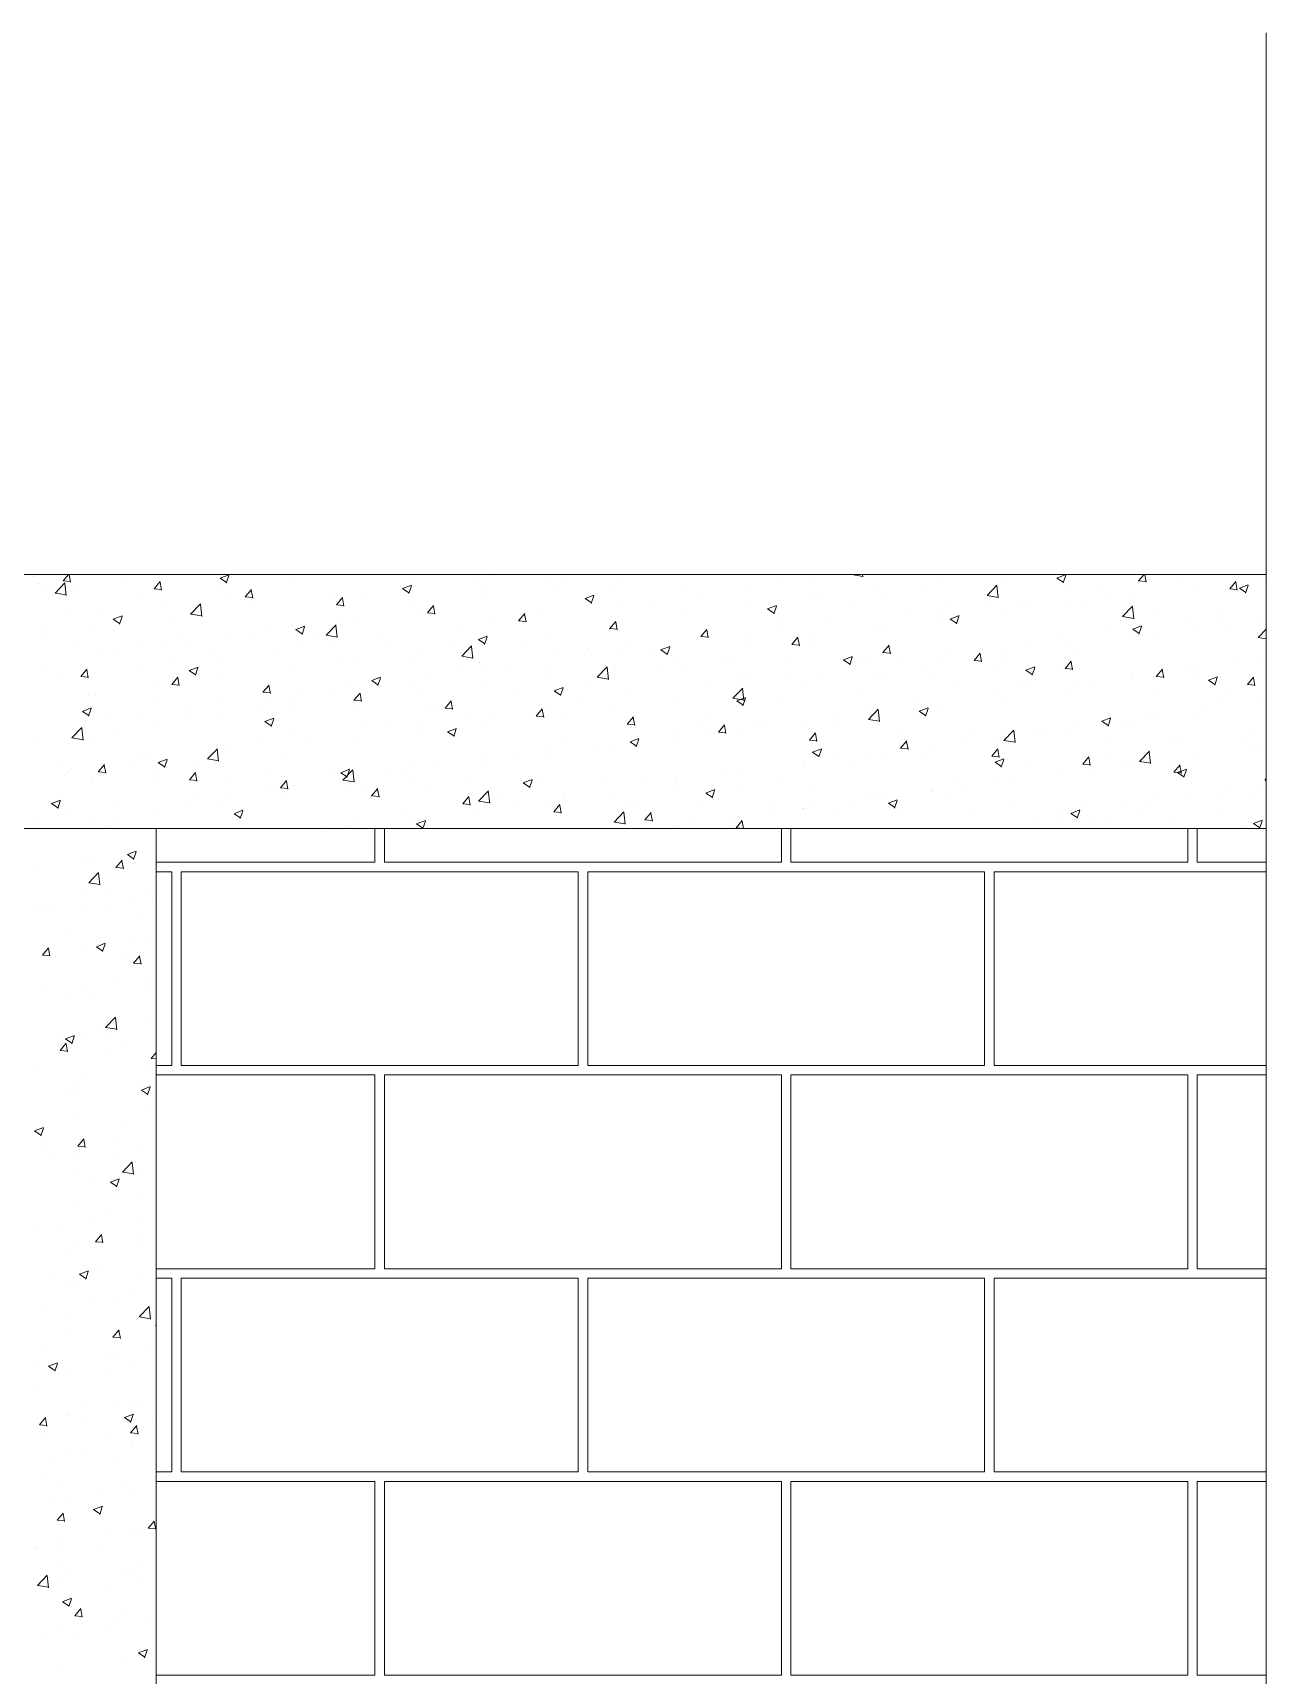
# Model space of a CAD drawing. Header units: metres. Extents: x -1560643 to -1560434, y 43491 to 43663.
# Drawn here: x -1560584.652 to -1560583.197, y 43506.552 to 43508.49 of the extents above; entities that cross this region are included whole.
import ezdxf

# ---------------------------------------------------------------- set-up
doc = ezdxf.new("R2010")
doc.units = ezdxf.units.M
doc.header["$LTSCALE"] = 750
doc.header["$MEASUREMENT"] = 0
doc.layers.get('0').update_dxf_attribs({"lineweight": 5})
doc.layers.add('BLK_1_FLR_0_DRINKING_WATER', color=7, linetype='Continuous', lineweight=5)

# ---------------------------------------------------------------- blocks, each defined once
blk = doc.blocks.new('A$C52BB42CC')
for p, q in [((2362.94, 513.663), (2362.94, 713.45)), ((2362.94, 688.289), (2153.573, 688.289)), ((2307.039, 687.988), (2307.291, 688.289)), ((2307.387, 687.928), (2307.32, 688.289)), ((2343.674, 688.279), (2343.684, 688.289)), ((2343.674, 688.279), (2344.198, 688.198)), ((2344.193, 688.175), (2344.18, 688.289)), ((2353.216, 688.119), (2353.629, 688.277)), ((2357.015, 687.984), (2357.272, 688.289)), ((2357.363, 687.924), (2357.295, 688.289)), ((2305.654, 688.172), (2305.654, 688.172)), ((2305.893, 687.887), (2305.893, 687.887)), ((2306.182, 687.622), (2306.182, 687.622)), ((2306.666, 687.414), (2307.126, 687.894)), ((2307.039, 687.988), (2307.392, 687.958)), ((2307.186, 687.31), (2307.121, 687.87)), ((2307.659, 687.816), (2307.659, 687.816)), ((2309.894, 688.11), (2309.894, 688.11)), ((2311.272, 687.618), (2311.556, 687.957)), ((2311.272, 687.618), (2311.624, 687.587)), ((2311.62, 687.558), (2311.551, 687.928)), ((2314.19, 687.773), (2314.19, 687.773)), ((2314.333, 688.106), (2314.746, 688.264)), ((2314.333, 688.106), (2314.626, 687.908)), ((2314.622, 687.879), (2314.741, 688.235)), ((2315.505, 687.248), (2315.789, 687.587)), ((2315.853, 687.188), (2315.784, 687.558)), ((2317.724, 687.885), (2317.724, 687.885)), ((2322.814, 687.633), (2323.227, 687.792)), ((2322.814, 687.633), (2323.108, 687.435)), ((2323.103, 687.406), (2323.222, 687.763)), ((2323.131, 688.16), (2323.131, 688.16)), ((2323.221, 687.742), (2323.221, 687.742)), ((2326.282, 688.027), (2326.282, 688.027)), ((2326.948, 688.232), (2326.948, 688.232)), ((2329.432, 687.893), (2329.432, 687.893)), ((2329.758, 687.572), (2329.758, 687.572)), ((2330.211, 688.071), (2330.211, 688.071)), ((2332.583, 687.76), (2332.583, 687.76)), ((2332.739, 687.95), (2332.739, 687.95)), ((2335.733, 687.627), (2335.733, 687.627)), ((2340.275, 687.863), (2340.275, 687.863)), ((2341.752, 688.058), (2341.752, 688.058)), ((2344.808, 687.664), (2344.808, 687.664)), ((2347.838, 688.079), (2347.838, 688.079)), ((2349.972, 687.302), (2350.432, 687.781)), ((2350.492, 687.198), (2350.426, 687.758)), ((2350.617, 688.094), (2350.617, 688.094)), ((2353.216, 688.119), (2353.51, 687.921)), ((2353.505, 687.892), (2353.625, 688.248)), ((2355.079, 687.689), (2355.079, 687.689)), ((2357.015, 687.984), (2357.368, 687.953)), ((2357.314, 687.983), (2357.314, 687.983)), ((2358.914, 687.98), (2358.914, 687.98)), ((2359.823, 687.728), (2359.823, 687.728)), ((2361.248, 687.613), (2361.532, 687.952)), ((2361.248, 687.613), (2361.6, 687.582)), ((2361.596, 687.553), (2361.527, 687.923)), ((2361.697, 687.646), (2362.111, 687.805)), ((2361.697, 687.646), (2361.991, 687.448)), ((2361.986, 687.419), (2362.106, 687.776)), ((2362.889, 688.171), (2362.889, 688.171)), ((2306.666, 687.414), (2307.191, 687.333)), ((2310.749, 687.182), (2310.749, 687.182)), ((2311.677, 687.065), (2311.677, 687.065)), ((2312.964, 686.438), (2313.424, 686.917)), ((2313.484, 686.333), (2313.419, 686.894)), ((2314.658, 687.443), (2314.658, 687.443)), ((2315.505, 687.248), (2315.857, 687.217)), ((2315.781, 686.762), (2315.781, 686.762)), ((2319.509, 687.253), (2319.509, 687.253)), ((2319.738, 686.877), (2320.022, 687.217)), ((2319.738, 686.877), (2320.09, 686.847)), ((2320.086, 686.817), (2320.017, 687.187)), ((2320.986, 687.447), (2320.986, 687.447)), ((2323.327, 686.889), (2323.327, 686.889)), ((2323.97, 686.507), (2324.255, 686.846)), ((2324.318, 686.447), (2324.25, 686.817)), ((2326.728, 687.157), (2326.728, 687.157)), ((2326.769, 687.48), (2326.769, 687.48)), ((2331.295, 687.161), (2331.708, 687.319)), ((2331.295, 687.161), (2331.589, 686.963)), ((2331.584, 686.933), (2331.704, 687.29)), ((2332.835, 686.884), (2332.835, 686.884)), ((2334.313, 687.079), (2334.313, 687.079)), ((2336.548, 687.373), (2336.548, 687.373)), ((2338.762, 686.843), (2338.762, 686.843)), ((2338.883, 687.494), (2338.883, 687.494)), ((2339.776, 686.688), (2340.19, 686.846)), ((2340.065, 686.461), (2340.185, 686.817)), ((2341.743, 687.221), (2341.743, 687.221)), ((2342.034, 687.361), (2342.034, 687.361)), ((2343.734, 686.913), (2343.734, 686.913)), ((2345.184, 687.228), (2345.184, 687.228)), ((2347.175, 687.503), (2347.175, 687.503)), ((2348.334, 687.095), (2348.334, 687.095)), ((2349.874, 687.004), (2349.874, 687.004)), ((2349.972, 687.302), (2350.497, 687.221)), ((2351.485, 686.962), (2351.485, 686.962)), ((2352.031, 686.798), (2352.031, 686.798)), ((2353.601, 687.495), (2353.601, 687.495)), ((2353.813, 686.935), (2353.813, 686.935)), ((2354.635, 686.829), (2354.635, 686.829)), ((2355.473, 687.389), (2355.473, 687.389)), ((2356.27, 686.326), (2356.73, 686.805)), ((2356.79, 686.221), (2356.725, 686.781)), ((2356.843, 687.351), (2356.843, 687.351)), ((2307.307, 686.591), (2307.307, 686.591)), ((2308.647, 686.65), (2308.647, 686.65)), ((2309.374, 686.202), (2309.788, 686.361)), ((2309.374, 686.202), (2309.668, 686.004)), ((2309.663, 685.975), (2309.783, 686.332)), ((2312.069, 686.273), (2312.069, 686.273)), ((2312.964, 686.438), (2313.489, 686.356)), ((2313.546, 686.468), (2313.546, 686.468)), ((2319.886, 686.298), (2319.886, 686.298)), ((2320.682, 686.336), (2320.682, 686.336)), ((2323.663, 686.714), (2323.663, 686.714)), ((2323.97, 686.507), (2324.323, 686.476)), ((2326.873, 686.099), (2326.873, 686.099)), ((2328.203, 686.137), (2328.488, 686.476)), ((2328.203, 686.137), (2328.556, 686.106)), ((2328.551, 686.077), (2328.483, 686.447)), ((2329.108, 686.393), (2329.108, 686.393)), ((2332.436, 685.766), (2332.721, 686.106)), ((2332.667, 685.985), (2332.667, 685.985)), ((2332.784, 685.706), (2332.716, 686.076)), ((2335.732, 686.428), (2335.732, 686.428)), ((2339.776, 686.688), (2340.07, 686.49)), ((2340.292, 686.322), (2340.292, 686.322)), ((2342.435, 686.025), (2342.435, 686.025)), ((2346.162, 686.515), (2346.162, 686.515)), ((2347.639, 686.71), (2347.639, 686.71)), ((2347.766, 686.115), (2347.766, 686.115)), ((2348.258, 686.215), (2348.671, 686.374)), ((2348.258, 686.215), (2348.551, 686.017)), ((2348.546, 685.988), (2348.666, 686.345)), ((2348.589, 686.208), (2348.589, 686.208)), ((2350.747, 686.493), (2350.747, 686.493)), ((2356.27, 686.326), (2356.795, 686.244)), ((2357.785, 686.695), (2357.785, 686.695)), ((2359.488, 686.147), (2359.488, 686.147)), ((2360.936, 686.562), (2360.936, 686.562)), ((2360.966, 686.341), (2360.966, 686.341)), ((2362.817, 686.206), (2362.817, 686.206)), ((2306.107, 685.488), (2306.107, 685.488)), ((2306.231, 685.81), (2306.231, 685.81)), ((2308.342, 685.783), (2308.342, 685.783)), ((2309.381, 685.676), (2309.381, 685.676)), ((2312.531, 685.543), (2312.531, 685.543)), ((2314.587, 685.478), (2314.587, 685.478)), ((2315.682, 685.41), (2315.682, 685.41)), ((2316.444, 685.708), (2316.444, 685.708)), ((2317.652, 685.921), (2317.652, 685.921)), ((2317.856, 685.73), (2318.269, 685.888)), ((2317.856, 685.73), (2318.149, 685.532)), ((2318.144, 685.503), (2318.264, 685.859)), ((2318.832, 685.277), (2318.832, 685.277)), ((2319.263, 685.461), (2319.722, 685.94)), ((2319.263, 685.461), (2319.788, 685.379)), ((2319.782, 685.356), (2319.717, 685.917)), ((2321.669, 685.414), (2321.669, 685.414)), ((2325.396, 685.905), (2325.396, 685.905)), ((2326.337, 685.257), (2326.75, 685.416)), ((2326.337, 685.257), (2326.63, 685.059)), ((2326.625, 685.03), (2326.745, 685.387)), ((2329.686, 685.608), (2329.686, 685.608)), ((2332.436, 685.767), (2332.789, 685.736)), ((2336.669, 685.396), (2336.954, 685.735)), ((2336.669, 685.396), (2337.022, 685.365)), ((2336.85, 685.731), (2336.85, 685.731)), ((2337.017, 685.336), (2336.949, 685.706)), ((2338.722, 685.536), (2338.722, 685.536)), ((2340.2, 685.73), (2340.2, 685.73)), ((2340.902, 685.026), (2341.187, 685.365)), ((2341.25, 684.966), (2341.182, 685.336)), ((2341.671, 685.257), (2341.671, 685.257)), ((2344.736, 685.699), (2344.736, 685.699)), ((2345.148, 685.617), (2345.148, 685.617)), ((2353.526, 685.362), (2353.526, 685.362)), ((2355.761, 685.656), (2355.761, 685.656)), ((2356.739, 685.743), (2357.152, 685.901)), ((2356.739, 685.743), (2357.032, 685.545)), ((2356.771, 685.386), (2356.771, 685.386)), ((2357.028, 685.516), (2357.147, 685.872)), ((2357.727, 685.324), (2357.727, 685.324)), ((2359.752, 685.764), (2359.752, 685.764)), ((2361.168, 685.915), (2361.168, 685.915)), ((2362.569, 685.349), (2362.94, 685.736)), ((2362.569, 685.349), (2362.94, 685.291)), ((2307.475, 685.017), (2307.475, 685.017)), ((2308.576, 684.685), (2308.576, 684.685)), ((2309.561, 684.526), (2309.561, 684.526)), ((2310.625, 684.884), (2310.625, 684.884)), ((2311.606, 685.101), (2311.606, 685.101)), ((2313.002, 685.117), (2313.002, 685.117)), ((2313.776, 684.751), (2313.776, 684.751)), ((2316.926, 684.618), (2316.926, 684.618)), ((2317.956, 684.925), (2317.956, 684.925)), ((2319.433, 685.12), (2319.433, 685.12)), ((2320.076, 684.484), (2320.076, 684.484)), ((2321.982, 685.144), (2321.982, 685.144)), ((2323.591, 684.75), (2323.591, 684.75)), ((2325.133, 685.011), (2325.133, 685.011)), ((2325.561, 684.484), (2326.021, 684.963)), ((2325.561, 684.484), (2326.086, 684.403)), ((2326.081, 684.379), (2326.016, 684.94)), ((2326.656, 685.192), (2326.656, 685.192)), ((2328.283, 684.878), (2328.283, 684.878)), ((2329.967, 684.55), (2329.967, 684.55)), ((2331.283, 684.556), (2331.283, 684.556)), ((2331.433, 684.745), (2331.433, 684.745)), ((2332.76, 684.751), (2332.76, 684.751)), ((2333.409, 685.14), (2333.409, 685.14)), ((2334.584, 684.612), (2334.584, 684.612)), ((2334.818, 684.784), (2335.231, 684.943)), ((2334.818, 684.784), (2335.111, 684.586)), ((2334.995, 685.045), (2334.995, 685.045)), ((2335.107, 684.557), (2335.226, 684.914)), ((2335.66, 684.463), (2335.66, 684.463)), ((2337.734, 684.478), (2337.734, 684.478)), ((2338.69, 684.879), (2338.69, 684.879)), ((2340.902, 685.026), (2341.255, 684.995)), ((2341.706, 685.026), (2341.706, 685.026)), ((2343.299, 684.312), (2343.712, 684.47)), ((2345.135, 684.656), (2345.419, 684.995)), ((2345.135, 684.656), (2345.488, 684.625)), ((2345.483, 684.595), (2345.415, 684.965)), ((2348.322, 684.676), (2348.322, 684.676)), ((2349.368, 684.285), (2349.652, 684.624)), ((2349.716, 684.225), (2349.648, 684.595)), ((2350.676, 684.528), (2350.676, 684.528)), ((2352.049, 685.167), (2352.049, 685.167)), ((2353.741, 684.97), (2353.741, 684.97)), ((2354.285, 684.733), (2354.285, 684.733)), ((2306.119, 683.935), (2306.119, 683.935)), ((2307.858, 683.549), (2308.142, 683.888)), ((2308.206, 683.489), (2308.137, 683.859)), ((2310.517, 683.946), (2310.517, 683.946)), ((2311.994, 684.14), (2311.994, 684.14)), ((2312.897, 683.826), (2313.31, 683.985)), ((2312.897, 683.826), (2313.191, 683.628)), ((2313.186, 683.599), (2313.305, 683.956)), ((2314.229, 684.434), (2314.229, 684.434)), ((2317.58, 683.956), (2317.58, 683.956)), ((2320.61, 684.372), (2320.61, 684.372)), ((2323.227, 684.351), (2323.227, 684.351)), ((2325.32, 683.771), (2325.32, 683.771)), ((2326.377, 684.218), (2326.377, 684.218)), ((2326.525, 683.959), (2326.525, 683.959)), ((2327.556, 684.066), (2327.556, 684.066)), ((2329.527, 684.085), (2329.527, 684.085)), ((2331.859, 683.507), (2332.319, 683.986)), ((2332.379, 683.403), (2332.314, 683.963)), ((2332.595, 684.021), (2332.595, 684.021)), ((2332.678, 683.952), (2332.678, 683.952)), ((2334.823, 683.845), (2334.823, 683.845)), ((2335.828, 683.819), (2335.828, 683.819)), ((2338.264, 684.435), (2338.264, 684.435)), ((2340.882, 683.697), (2340.882, 683.697)), ((2340.884, 684.345), (2340.884, 684.345)), ((2343.299, 684.312), (2343.593, 684.114)), ((2343.588, 684.085), (2343.707, 684.441)), ((2344.035, 684.212), (2344.035, 684.212)), ((2344.609, 684.188), (2344.609, 684.188)), ((2344.665, 683.735), (2344.665, 683.735)), ((2346.087, 684.382), (2346.087, 684.382)), ((2347.185, 684.079), (2347.185, 684.079)), ((2347.695, 684.15), (2347.695, 684.15)), ((2349.368, 684.285), (2349.721, 684.254)), ((2350.335, 683.946), (2350.335, 683.946)), ((2350.843, 684.142), (2350.843, 684.142)), ((2351.78, 683.839), (2352.194, 683.998)), ((2351.78, 683.839), (2352.074, 683.641)), ((2352.069, 683.612), (2352.189, 683.969)), ((2353.486, 683.813), (2353.486, 683.813)), ((2353.601, 683.915), (2353.885, 684.254)), ((2353.601, 683.915), (2353.953, 683.884)), ((2353.949, 683.855), (2353.88, 684.225)), ((2357.834, 683.545), (2358.118, 683.884)), ((2357.936, 683.819), (2357.936, 683.819)), ((2358.182, 683.484), (2358.113, 683.854)), ((2359.413, 684.013), (2359.413, 684.013)), ((2359.68, 683.799), (2359.68, 683.799)), ((2361.648, 684.308), (2361.648, 684.308)), ((2362.745, 684.242), (2362.745, 684.242)), ((2306.789, 683.455), (2306.789, 683.455)), ((2307.858, 683.549), (2308.21, 683.519)), ((2311.534, 683.136), (2311.534, 683.136)), ((2312.091, 683.179), (2312.375, 683.518)), ((2312.091, 683.179), (2312.443, 683.148)), ((2312.439, 683.119), (2312.37, 683.489)), ((2314.515, 683.514), (2314.515, 683.514)), ((2316.323, 682.809), (2316.608, 683.148)), ((2316.671, 682.749), (2316.603, 683.119)), ((2320.116, 683.086), (2320.116, 683.086)), ((2321.378, 683.354), (2321.791, 683.512)), ((2321.378, 683.354), (2321.672, 683.156)), ((2321.667, 683.127), (2321.787, 683.483)), ((2323.084, 683.368), (2323.084, 683.368)), ((2323.843, 683.577), (2323.843, 683.577)), ((2326.584, 683.228), (2326.584, 683.228)), ((2329.614, 683.643), (2329.614, 683.643)), ((2329.859, 682.881), (2330.273, 683.04)), ((2330.148, 682.654), (2330.268, 683.011)), ((2331.381, 683.254), (2331.381, 683.254)), ((2331.859, 683.507), (2332.384, 683.426)), ((2337.17, 683.208), (2337.17, 683.208)), ((2338.158, 682.53), (2338.617, 683.009)), ((2338.677, 682.426), (2338.612, 682.986)), ((2338.647, 683.403), (2338.647, 683.403)), ((2338.978, 683.686), (2338.978, 683.686)), ((2341.6, 683.292), (2341.6, 683.292)), ((2342.129, 683.553), (2342.129, 683.553)), ((2343.96, 682.961), (2343.96, 682.961)), ((2345.279, 683.42), (2345.279, 683.42)), ((2347.402, 683.552), (2347.402, 683.552)), ((2348.429, 683.286), (2348.429, 683.286)), ((2351.58, 683.153), (2351.58, 683.153)), ((2351.974, 683.034), (2351.974, 683.034)), ((2353.669, 683.006), (2353.669, 683.006)), ((2354.209, 683.328), (2354.209, 683.328)), ((2354.73, 683.02), (2354.73, 683.02)), ((2356.636, 683.68), (2356.636, 683.68)), ((2356.699, 683.421), (2356.699, 683.421)), ((2357.834, 683.545), (2358.186, 683.514)), ((2359.786, 683.547), (2359.786, 683.547)), ((2360.262, 683.367), (2360.675, 683.525)), ((2360.262, 683.367), (2360.555, 683.169)), ((2360.55, 683.139), (2360.67, 683.496)), ((2362.067, 683.174), (2362.351, 683.513)), ((2362.067, 683.174), (2362.419, 683.143)), ((2362.414, 683.114), (2362.346, 683.484)), ((2362.937, 683.414), (2362.937, 683.414)), ((2308.207, 682.677), (2308.207, 682.677)), ((2308.504, 682.721), (2308.504, 682.721)), ((2311.357, 682.544), (2311.357, 682.544)), ((2314.507, 682.41), (2314.507, 682.41)), ((2316.2, 682.186), (2316.2, 682.186)), ((2316.323, 682.809), (2316.676, 682.778)), ((2316.404, 682.598), (2316.404, 682.598)), ((2317.658, 682.277), (2317.658, 682.277)), ((2317.881, 682.792), (2317.881, 682.792)), ((2319.642, 682.777), (2319.642, 682.777)), ((2320.538, 682.407), (2320.538, 682.407)), ((2320.556, 682.438), (2320.841, 682.777)), ((2320.556, 682.438), (2320.909, 682.408)), ((2320.904, 682.378), (2320.836, 682.748)), ((2323.519, 682.785), (2323.519, 682.785)), ((2324.789, 682.068), (2325.074, 682.407)), ((2325.137, 682.008), (2325.069, 682.378)), ((2327.939, 682.663), (2327.939, 682.663)), ((2329.73, 682.229), (2329.73, 682.229)), ((2329.859, 682.881), (2330.153, 682.683)), ((2331.208, 682.423), (2331.208, 682.423)), ((2333.443, 682.718), (2333.443, 682.718)), ((2335.589, 682.499), (2335.589, 682.499)), ((2338.158, 682.53), (2338.683, 682.449)), ((2338.341, 682.408), (2338.754, 682.567)), ((2338.341, 682.408), (2338.634, 682.21)), ((2338.619, 682.914), (2338.619, 682.914)), ((2338.629, 682.181), (2338.749, 682.538)), ((2340.518, 682.37), (2340.518, 682.37)), ((2346.769, 682.349), (2346.769, 682.349)), ((2347.623, 682.186), (2347.623, 682.186)), ((2350.496, 682.839), (2350.496, 682.839)), ((2350.604, 682.563), (2350.604, 682.563)), ((2357.88, 682.887), (2357.88, 682.887)), ((2360.925, 682.393), (2360.925, 682.393)), ((2361.031, 682.754), (2361.031, 682.754)), ((2362.673, 682.277), (2362.673, 682.277)), ((2307.938, 681.923), (2308.352, 682.082)), ((2307.938, 681.923), (2308.232, 681.725)), ((2308.227, 681.696), (2308.347, 682.053)), ((2308.964, 681.618), (2308.964, 681.618)), ((2310.441, 681.813), (2310.441, 681.813)), ((2312.676, 682.107), (2312.676, 682.107)), ((2312.759, 681.596), (2312.759, 681.596)), ((2314.443, 681.549), (2314.443, 681.549)), ((2316.42, 681.45), (2316.833, 681.609)), ((2316.42, 681.45), (2316.713, 681.252)), ((2316.708, 681.223), (2316.828, 681.58)), ((2317.508, 681.992), (2317.508, 681.992)), ((2320.808, 682.144), (2320.808, 682.144)), ((2321.056, 681.481), (2321.056, 681.481)), ((2323.768, 681.444), (2323.768, 681.444)), ((2323.958, 682.011), (2323.958, 682.011)), ((2324.498, 682.072), (2324.498, 682.072)), ((2324.789, 682.068), (2325.142, 682.037)), ((2326.003, 681.738), (2326.003, 681.738)), ((2327.109, 681.878), (2327.109, 681.878)), ((2329.022, 681.698), (2329.307, 682.037)), ((2329.022, 681.698), (2329.375, 681.667)), ((2329.37, 681.638), (2329.302, 682.008)), ((2329.543, 681.679), (2329.543, 681.679)), ((2330.259, 681.745), (2330.259, 681.745)), ((2332.523, 682.056), (2332.523, 682.056)), ((2333.255, 681.327), (2333.54, 681.667)), ((2333.41, 681.612), (2333.41, 681.612)), ((2333.603, 681.267), (2333.535, 681.637)), ((2336.56, 681.479), (2336.56, 681.479)), ((2337.077, 681.779), (2337.077, 681.779)), ((2343.057, 681.86), (2343.057, 681.86)), ((2344.456, 681.554), (2344.916, 682.033)), ((2344.456, 681.554), (2344.981, 681.472)), ((2344.534, 682.055), (2344.534, 682.055)), ((2344.593, 681.77), (2344.593, 681.77)), ((2344.976, 681.449), (2344.91, 682.009)), ((2346.822, 681.936), (2347.235, 682.094)), ((2346.822, 681.936), (2347.115, 681.738)), ((2347.11, 681.709), (2347.23, 682.065)), ((2355.303, 681.463), (2355.716, 681.622)), ((2355.303, 681.463), (2355.597, 681.265)), ((2355.592, 681.236), (2355.711, 681.593)), ((2356.383, 681.491), (2356.383, 681.491)), ((2356.627, 681.457), (2356.627, 681.457)), ((2357.483, 681.803), (2357.483, 681.803)), ((2357.861, 681.686), (2357.861, 681.686)), ((2359.608, 681.835), (2359.608, 681.835)), ((2360.096, 681.98), (2360.096, 681.98)), ((2307.449, 680.689), (2307.908, 681.168)), ((2307.449, 680.689), (2307.973, 680.608)), ((2307.968, 680.584), (2307.903, 681.145)), ((2308.432, 680.756), (2308.432, 680.756)), ((2309.317, 681.005), (2309.317, 681.005)), ((2311.462, 681.172), (2311.462, 681.172)), ((2317.614, 680.891), (2317.614, 680.891)), ((2318.564, 680.759), (2318.564, 680.759)), ((2322.291, 681.249), (2322.291, 681.249)), ((2323.447, 680.821), (2323.447, 680.821)), ((2324.901, 680.978), (2325.314, 681.136)), ((2324.901, 680.978), (2325.194, 680.78)), ((2325.189, 680.751), (2325.309, 681.107)), ((2326.513, 681.263), (2326.513, 681.263)), ((2333.255, 681.327), (2333.608, 681.297)), ((2333.382, 680.505), (2333.795, 680.664)), ((2333.635, 681.188), (2333.635, 681.188)), ((2335.617, 680.881), (2335.617, 680.881)), ((2337.095, 681.075), (2337.095, 681.075)), ((2337.488, 680.957), (2337.772, 681.296)), ((2337.488, 680.957), (2337.841, 680.926)), ((2337.836, 680.897), (2337.768, 681.267)), ((2338.547, 680.95), (2338.547, 680.95)), ((2339.33, 681.369), (2339.33, 681.369)), ((2339.71, 681.346), (2339.71, 681.346)), ((2341.528, 681.328), (2341.528, 681.328)), ((2341.721, 680.587), (2342.005, 680.926)), ((2342.069, 680.527), (2342.001, 680.897)), ((2342.861, 681.213), (2342.861, 681.213)), ((2346.011, 681.079), (2346.011, 681.079)), ((2349.161, 680.946), (2349.161, 680.946)), ((2350.421, 680.706), (2350.421, 680.706)), ((2350.754, 680.577), (2351.214, 681.056)), ((2351.274, 680.472), (2351.209, 681.033)), ((2352.312, 680.813), (2352.312, 680.813)), ((2352.656, 681.001), (2352.656, 681.001)), ((2353.597, 681.041), (2353.597, 681.041)), ((2354.041, 681.212), (2354.041, 681.212)), ((2355.462, 680.68), (2355.462, 680.68)), ((2362.339, 681.098), (2362.339, 681.098)), ((2305.875, 680.414), (2305.875, 680.414)), ((2313.747, 679.712), (2314.207, 680.191)), ((2314.173, 680.3), (2314.173, 680.3)), ((2314.267, 679.608), (2314.201, 680.168)), ((2314.851, 680.27), (2314.851, 680.27)), ((2316.328, 680.464), (2316.328, 680.464)), ((2317.436, 680.027), (2317.436, 680.027)), ((2320.467, 680.443), (2320.467, 680.443)), ((2326.752, 680.007), (2326.752, 680.007)), ((2328.178, 679.901), (2328.178, 679.901)), ((2329.655, 680.096), (2329.655, 680.096)), ((2330.193, 680.598), (2330.193, 680.598)), ((2331.89, 680.39), (2331.89, 680.39)), ((2332.452, 680.092), (2332.452, 680.092)), ((2333.382, 680.505), (2333.676, 680.307)), ((2333.671, 680.278), (2333.79, 680.635)), ((2335.517, 680.534), (2335.517, 680.534)), ((2341.721, 680.587), (2342.074, 680.556)), ((2341.863, 680.032), (2342.276, 680.191)), ((2341.863, 680.032), (2342.157, 679.834)), ((2342.152, 679.805), (2342.272, 680.162)), ((2345.217, 680.021), (2345.217, 680.021)), ((2345.954, 680.216), (2346.238, 680.556)), ((2345.954, 680.216), (2346.307, 680.186)), ((2346.302, 680.156), (2346.233, 680.526)), ((2347.158, 680.03), (2347.158, 680.03)), ((2347.551, 680.221), (2347.551, 680.221)), ((2348.944, 680.512), (2348.944, 680.512)), ((2350.187, 679.846), (2350.471, 680.185)), ((2350.535, 679.786), (2350.466, 680.156)), ((2350.532, 680.599), (2350.532, 680.599)), ((2350.6, 680.621), (2350.6, 680.621)), ((2350.754, 680.577), (2351.279, 680.495)), ((2355.455, 679.916), (2355.455, 679.916)), ((2357.053, 679.6), (2357.512, 680.079)), ((2357.572, 679.495), (2357.507, 680.056)), ((2358.612, 680.547), (2358.612, 680.547)), ((2358.897, 680.507), (2358.897, 680.507)), ((2361.763, 680.414), (2361.763, 680.414)), ((2362.27, 680.143), (2362.27, 680.143)), ((2362.602, 680.313), (2362.602, 680.313)), ((2307.058, 679.661), (2307.058, 679.661)), ((2307.289, 679.118), (2307.289, 679.118)), ((2307.412, 679.29), (2307.412, 679.29)), ((2308.677, 679.11), (2308.961, 679.449)), ((2308.889, 679.485), (2308.889, 679.485)), ((2309.024, 679.05), (2308.956, 679.42)), ((2310.208, 679.528), (2310.208, 679.528)), ((2310.731, 679.709), (2310.731, 679.709)), ((2311.124, 679.779), (2311.124, 679.779)), ((2311.39, 679.207), (2311.39, 679.207)), ((2311.461, 679.547), (2311.874, 679.705)), ((2311.461, 679.547), (2311.755, 679.349)), ((2311.75, 679.32), (2311.869, 679.676)), ((2313.358, 679.395), (2313.358, 679.395)), ((2313.747, 679.712), (2314.272, 679.631)), ((2314.371, 679.585), (2314.371, 679.585)), ((2316.509, 679.262), (2316.509, 679.262)), ((2319.659, 679.129), (2319.659, 679.129)), ((2319.942, 679.074), (2320.355, 679.233)), ((2320.045, 678.735), (2320.505, 679.214)), ((2320.231, 678.847), (2320.351, 679.204)), ((2320.565, 678.631), (2320.5, 679.191)), ((2322.215, 679.116), (2322.215, 679.116)), ((2323.31, 679.416), (2323.31, 679.416)), ((2324.451, 679.41), (2324.451, 679.41)), ((2326.441, 679.298), (2326.441, 679.298)), ((2329.471, 679.714), (2329.471, 679.714)), ((2341.456, 679.363), (2341.456, 679.363)), ((2341.504, 679.532), (2341.504, 679.532)), ((2342.982, 679.727), (2342.982, 679.727)), ((2343.716, 679.44), (2343.716, 679.44)), ((2344.521, 679.806), (2344.521, 679.806)), ((2350.187, 679.846), (2350.539, 679.815)), ((2350.344, 679.56), (2350.758, 679.718)), ((2350.344, 679.56), (2350.638, 679.362)), ((2350.633, 679.333), (2350.753, 679.689)), ((2352.014, 679.325), (2352.014, 679.325)), ((2354.42, 679.476), (2354.704, 679.815)), ((2354.42, 679.476), (2354.772, 679.445)), ((2354.768, 679.416), (2354.699, 679.786)), ((2354.831, 679.164), (2354.831, 679.164)), ((2356.308, 679.358), (2356.308, 679.358)), ((2356.556, 679.492), (2356.556, 679.492)), ((2357.053, 679.6), (2357.577, 679.519)), ((2358.543, 679.652), (2358.543, 679.652)), ((2358.652, 679.105), (2358.937, 679.445)), ((2358.826, 679.087), (2359.239, 679.246)), ((2359, 679.045), (2358.932, 679.415)), ((2359.114, 678.86), (2359.234, 679.217)), ((2359.536, 679.87), (2359.536, 679.87)), ((2308.302, 678.868), (2308.302, 678.868)), ((2308.36, 678.791), (2308.36, 678.791)), ((2308.677, 679.11), (2309.029, 679.08)), ((2311.452, 678.735), (2311.452, 678.735)), ((2312.909, 678.74), (2313.194, 679.079)), ((2312.909, 678.74), (2313.262, 678.709)), ((2313.257, 678.68), (2313.189, 679.05)), ((2314.603, 678.602), (2314.603, 678.602)), ((2317.011, 678.431), (2317.011, 678.431)), ((2317.142, 678.37), (2317.427, 678.709)), ((2317.142, 678.37), (2317.495, 678.339)), ((2317.49, 678.31), (2317.422, 678.68)), ((2317.753, 678.469), (2317.753, 678.469)), ((2319.868, 678.825), (2319.868, 678.825)), ((2319.942, 679.074), (2320.236, 678.876)), ((2320.045, 678.735), (2320.57, 678.654)), ((2320.395, 678.478), (2320.395, 678.478)), ((2320.738, 678.922), (2320.738, 678.922)), ((2322.809, 678.996), (2322.809, 678.996)), ((2323.376, 678.856), (2323.376, 678.856)), ((2325.96, 678.862), (2325.96, 678.862)), ((2328.423, 678.602), (2328.837, 678.76)), ((2328.423, 678.602), (2328.717, 678.404)), ((2328.712, 678.375), (2328.832, 678.731)), ((2329.11, 678.729), (2329.11, 678.729)), ((2332.26, 678.596), (2332.26, 678.596)), ((2334.065, 678.553), (2334.065, 678.553)), ((2335.411, 678.463), (2335.411, 678.463)), ((2335.445, 678.57), (2335.445, 678.57)), ((2335.542, 678.747), (2335.542, 678.747)), ((2337.777, 679.042), (2337.777, 679.042)), ((2338.475, 678.985), (2338.475, 678.985)), ((2340.275, 678.849), (2340.275, 678.849)), ((2348.572, 678.735), (2348.572, 678.735)), ((2348.869, 678.379), (2348.869, 678.379)), ((2350.46, 678.634), (2350.46, 678.634)), ((2351.104, 678.673), (2351.104, 678.673)), ((2353.525, 679.077), (2353.525, 679.077)), ((2358.652, 679.105), (2359.005, 679.075)), ((2358.826, 679.087), (2359.119, 678.889)), ((2361.151, 678.442), (2361.151, 678.442)), ((2362.885, 678.735), (2362.94, 678.8)), ((2362.885, 678.735), (2362.94, 678.73)), ((2306.502, 677.643), (2306.916, 677.802)), ((2306.503, 677.643), (2306.796, 677.445)), ((2306.791, 677.416), (2306.911, 677.773)), ((2312.985, 677.644), (2312.985, 677.644)), ((2313.299, 677.942), (2313.299, 677.942)), ((2314.3, 677.62), (2314.3, 677.62)), ((2314.776, 678.137), (2314.776, 678.137)), ((2316.427, 678.235), (2316.427, 678.235)), ((2317.365, 678.063), (2317.365, 678.063)), ((2320.903, 678.336), (2320.903, 678.336)), ((2321.375, 677.999), (2321.66, 678.338)), ((2321.375, 677.999), (2321.728, 677.969)), ((2321.723, 677.939), (2321.655, 678.309)), ((2324.054, 678.203), (2324.054, 678.203)), ((2325.608, 677.629), (2325.893, 677.968)), ((2325.608, 677.629), (2325.961, 677.598)), ((2325.956, 677.569), (2325.888, 677.939)), ((2326.344, 677.758), (2326.803, 678.238)), ((2326.344, 677.758), (2326.868, 677.677)), ((2326.863, 677.654), (2326.798, 678.214)), ((2327.204, 678.07), (2327.204, 678.07)), ((2328.103, 677.768), (2328.103, 677.768)), ((2329.399, 677.749), (2329.399, 677.749)), ((2329.841, 677.259), (2330.126, 677.598)), ((2330.338, 678.062), (2330.338, 678.062)), ((2330.354, 677.937), (2330.354, 677.937)), ((2332.38, 678.127), (2332.38, 678.127)), ((2333.391, 677.667), (2333.391, 677.667)), ((2333.505, 677.803), (2333.505, 677.803)), ((2336.655, 677.67), (2336.655, 677.67)), ((2336.833, 678.258), (2336.833, 678.258)), ((2336.905, 678.129), (2337.318, 678.288)), ((2336.905, 678.129), (2337.198, 677.931)), ((2337.193, 677.902), (2337.313, 678.259)), ((2338.561, 678.33), (2338.561, 678.33)), ((2341.711, 678.197), (2341.711, 678.197)), ((2343.664, 677.694), (2343.664, 677.694)), ((2344.449, 677.841), (2344.449, 677.841)), ((2344.862, 678.064), (2344.862, 678.064)), ((2345.13, 678.144), (2345.13, 678.144)), ((2345.386, 677.656), (2345.799, 677.815)), ((2345.386, 677.656), (2345.679, 677.458)), ((2345.675, 677.429), (2345.794, 677.786)), ((2347.391, 678.184), (2347.391, 678.184)), ((2347.479, 678.256), (2347.479, 678.256)), ((2348.012, 677.931), (2348.012, 677.931)), ((2351.162, 677.798), (2351.162, 677.798)), ((2354.313, 677.664), (2354.313, 677.664)), ((2357.709, 677.851), (2357.709, 677.851)), ((2359.465, 677.906), (2359.465, 677.906)), ((2360.718, 677.816), (2360.718, 677.816)), ((2362.195, 678.01), (2362.195, 678.01)), ((2362.53, 678.348), (2362.53, 678.348)), ((2305.859, 676.963), (2305.859, 676.963)), ((2307.336, 677.157), (2307.336, 677.157)), ((2308.289, 676.827), (2308.289, 676.827)), ((2309.543, 677.053), (2309.543, 677.053)), ((2309.571, 677.452), (2309.571, 677.452)), ((2311.319, 677.242), (2311.319, 677.242)), ((2314.984, 677.171), (2315.397, 677.329)), ((2314.984, 677.171), (2315.277, 676.973)), ((2315.272, 676.944), (2315.392, 677.3)), ((2322.898, 677.083), (2322.898, 677.083)), ((2323.304, 676.891), (2323.304, 676.891)), ((2323.465, 676.698), (2323.878, 676.857)), ((2323.759, 676.487), (2323.873, 676.828)), ((2326.369, 677.334), (2326.369, 677.334)), ((2326.625, 677.574), (2326.625, 677.574)), ((2329.841, 677.259), (2330.194, 677.228)), ((2329.95, 677.077), (2329.95, 677.077)), ((2330.189, 677.199), (2330.121, 677.569)), ((2332.642, 676.782), (2333.101, 677.261)), ((2333.161, 676.677), (2333.096, 677.238)), ((2334.074, 676.888), (2334.358, 677.227)), ((2334.074, 676.888), (2334.427, 676.858)), ((2334.422, 676.828), (2334.354, 677.198)), ((2338.247, 676.962), (2338.247, 676.962)), ((2338.307, 676.518), (2338.591, 676.857)), ((2338.403, 677.021), (2338.403, 677.021)), ((2338.65, 676.487), (2338.587, 676.828)), ((2339.805, 677.537), (2339.805, 677.537)), ((2339.952, 677.205), (2339.952, 677.205)), ((2341.384, 677.398), (2341.384, 677.398)), ((2341.429, 677.399), (2341.429, 677.399)), ((2341.689, 677.553), (2341.689, 677.553)), ((2342.956, 677.404), (2342.956, 677.404)), ((2346.106, 677.271), (2346.106, 677.271)), ((2349.256, 677.138), (2349.256, 677.138)), ((2352.407, 677.005), (2352.407, 677.005)), ((2353.278, 676.836), (2353.278, 676.836)), ((2353.454, 677.112), (2353.454, 677.112)), ((2353.867, 677.184), (2354.28, 677.342)), ((2353.867, 677.184), (2354.161, 676.986)), ((2354.156, 676.957), (2354.275, 677.313)), ((2354.268, 677.26), (2354.268, 677.26)), ((2354.756, 677.031), (2354.756, 677.031)), ((2355.557, 676.872), (2355.557, 676.872)), ((2356.484, 677.528), (2356.484, 677.528)), ((2356.991, 677.325), (2356.991, 677.325)), ((2357.463, 677.531), (2357.463, 677.531)), ((2360.613, 677.398), (2360.613, 677.398)), ((2362.348, 676.711), (2362.761, 676.87)), ((2362.638, 676.487), (2362.757, 676.841)), ((2362.94, 676.487), (2153.573, 676.487)), ((2305.883, 676.661), (2305.883, 676.661)), ((2306.102, 676.462), (2306.102, 676.462)), ((2309.034, 676.528), (2309.034, 676.528)), ((2311.37, 676.487), (2311.37, 564.358)), ((2319.186, 676.594), (2319.186, 676.594)), ((2320.323, 676.514), (2320.323, 676.514)), ((2320.663, 676.789), (2320.663, 676.789)), ((2321.53, 674.915), (2321.53, 676.487)), ((2321.973, 674.915), (2321.973, 676.487)), ((2323.465, 676.698), (2323.758, 676.5)), ((2332.642, 676.782), (2333.167, 676.7)), ((2335.373, 676.605), (2335.373, 676.605)), ((2336.225, 676.714), (2336.225, 676.714)), ((2338.307, 676.518), (2338.66, 676.487)), ((2340.415, 674.915), (2340.415, 676.487)), ((2340.857, 674.915), (2340.857, 676.487)), ((2342.824, 676.487), (2342.824, 676.487)), ((2350.389, 676.67), (2350.389, 676.67)), ((2350.826, 676.669), (2350.826, 676.669)), ((2358.707, 676.739), (2358.707, 676.739)), ((2359.3, 674.915), (2359.3, 676.487)), ((2359.742, 674.915), (2359.742, 676.487)), ((2361.858, 676.606), (2361.858, 676.606)), ((2362.348, 676.711), (2362.642, 676.513)), ((2310.025, 675.267), (2310.438, 675.426)), ((2310.314, 675.04), (2310.433, 675.397)), ((2305.784, 674.83), (2305.784, 674.83)), ((2308.019, 675.124), (2308.019, 675.124)), ((2308.217, 674.862), (2308.217, 674.862)), ((2309.495, 674.671), (2309.78, 675.01)), ((2309.495, 674.671), (2309.848, 674.64)), ((2309.843, 674.611), (2309.775, 674.981)), ((2310.025, 675.267), (2310.319, 675.069)), ((2311.247, 675.278), (2311.247, 675.278)), ((2311.37, 674.915), (2321.53, 674.915)), ((2321.973, 674.915), (2340.415, 674.915)), ((2340.857, 674.915), (2359.3, 674.915)), ((2359.742, 674.915), (2362.94, 674.915)), ((2308.231, 673.963), (2308.691, 674.442)), ((2308.231, 673.963), (2308.756, 673.882)), ((2308.751, 673.859), (2308.685, 674.419)), ((2311.37, 674.473), (2312.088, 674.473)), ((2312.088, 665.473), (2312.088, 674.473)), ((2312.53, 665.473), (2312.53, 674.473)), ((2312.53, 674.473), (2330.972, 674.473)), ((2330.972, 665.473), (2330.972, 674.473)), ((2331.415, 665.473), (2331.415, 674.473)), ((2331.415, 674.473), (2349.857, 674.473)), ((2349.857, 665.473), (2349.857, 674.473)), ((2350.3, 665.473), (2350.3, 674.473)), ((2350.3, 674.473), (2362.94, 674.473)), ((2307.885, 673.513), (2307.885, 673.513)), ((2309.3, 673.532), (2309.3, 673.532)), ((2310.194, 673.287), (2310.194, 673.287)), ((2311.035, 673.379), (2311.035, 673.379)), ((2311.175, 673.313), (2311.175, 673.313)), ((2305.858, 672.941), (2305.858, 672.941)), ((2305.979, 672.853), (2305.979, 672.853)), ((2306.466, 672.796), (2306.466, 672.796)), ((2308.145, 672.898), (2308.145, 672.898)), ((2309.129, 672.72), (2309.129, 672.72)), ((2307.272, 671.645), (2307.272, 671.645)), ((2310.714, 672.236), (2310.714, 672.236)), ((2306.081, 670.603), (2306.366, 670.942)), ((2306.429, 670.543), (2306.361, 670.913)), ((2308.073, 670.933), (2308.073, 670.933)), ((2308.589, 670.988), (2309.002, 671.147)), ((2308.589, 670.988), (2308.883, 670.79)), ((2308.641, 670.959), (2308.641, 670.959)), ((2308.878, 670.761), (2308.998, 671.118)), ((2310.118, 671.154), (2310.118, 671.154)), ((2311.103, 671.349), (2311.103, 671.349)), ((2306.081, 670.603), (2306.434, 670.572)), ((2306.71, 670.513), (2306.71, 670.513)), ((2309.861, 670.38), (2309.861, 670.38)), ((2310.314, 670.232), (2310.599, 670.571)), ((2310.314, 670.232), (2310.667, 670.201)), ((2310.662, 670.172), (2310.594, 670.542)), ((2309.526, 669.58), (2309.526, 669.58)), ((2311.032, 669.384), (2311.032, 669.384)), ((2306.084, 668.989), (2306.084, 668.989)), ((2307.089, 668.632), (2307.089, 668.632)), ((2308.002, 668.969), (2308.002, 668.969)), ((2308.566, 668.826), (2308.566, 668.826)), ((2310.801, 669.121), (2310.801, 669.121)), ((2309.013, 667.238), (2309.473, 667.717)), ((2309.533, 667.133), (2309.468, 667.694)), ((2307.93, 667.004), (2307.93, 667.004)), ((2308.712, 667.364), (2308.712, 667.364)), ((2309.013, 667.238), (2309.538, 667.156)), ((2310.96, 667.42), (2310.96, 667.42)), ((2306.806, 666.704), (2306.806, 666.704)), ((2306.9, 666.164), (2307.185, 666.503)), ((2306.9, 666.164), (2307.253, 666.133)), ((2307.013, 666.499), (2307.013, 666.499)), ((2307.153, 666.708), (2307.566, 666.867)), ((2307.153, 666.708), (2307.447, 666.51)), ((2307.248, 666.104), (2307.18, 666.473)), ((2307.442, 666.481), (2307.562, 666.838)), ((2309.249, 666.793), (2309.249, 666.793)), ((2309.956, 666.571), (2309.956, 666.571)), ((2305.841, 665.468), (2305.841, 665.468)), ((2309.282, 666.059), (2309.282, 666.059)), ((2310.888, 665.455), (2310.888, 665.455)), ((2311.133, 665.793), (2311.37, 666.075)), ((2311.133, 665.793), (2311.37, 665.773)), ((2311.37, 665.473), (2312.088, 665.473)), ((2312.53, 665.473), (2330.972, 665.473)), ((2331.415, 665.473), (2349.857, 665.473)), ((2350.3, 665.473), (2362.94, 665.473)), ((2307.858, 665.039), (2307.858, 665.039)), ((2310.696, 664.763), (2310.696, 664.763)), ((2311.37, 665.03), (2321.53, 665.03)), ((2321.53, 656.03), (2321.53, 665.03)), ((2321.973, 665.03), (2340.415, 665.03)), ((2321.973, 656.03), (2321.973, 665.03)), ((2340.415, 656.03), (2340.415, 665.03)), ((2340.857, 665.03), (2359.3, 665.03)), ((2340.857, 656.03), (2340.857, 665.03)), ((2359.3, 656.03), (2359.3, 665.03)), ((2359.742, 665.03), (2362.94, 665.03)), ((2359.742, 656.03), (2359.742, 665.03)), ((2307.255, 664.172), (2307.255, 664.172)), ((2307.537, 664.364), (2307.537, 664.364)), ((2307.696, 664.465), (2307.696, 664.465)), ((2310.676, 664.332), (2311.089, 664.491)), ((2310.676, 664.332), (2310.969, 664.134)), ((2310.688, 664.231), (2310.688, 664.231)), ((2310.965, 664.105), (2311.084, 664.462)), ((2310.816, 663.49), (2310.816, 663.49)), ((2305.717, 662.429), (2306.131, 662.588)), ((2305.717, 662.429), (2306.011, 662.231)), ((2306.006, 662.202), (2306.126, 662.559)), ((2307.786, 663.075), (2307.786, 663.075)), ((2309.871, 662.628), (2309.871, 662.628)), ((2311.348, 662.823), (2311.348, 662.823)), ((2306.144, 662.138), (2306.144, 662.138)), ((2307.719, 661.725), (2308.003, 662.064)), ((2307.719, 661.725), (2308.072, 661.694)), ((2308.067, 661.665), (2307.999, 662.034)), ((2309.509, 662.107), (2309.509, 662.107)), ((2306.067, 661.516), (2306.067, 661.516)), ((2306.388, 661.349), (2306.388, 661.349)), ((2307.715, 661.11), (2307.715, 661.11)), ((2309.539, 661.216), (2309.539, 661.216)), ((2309.796, 660.512), (2310.256, 660.991)), ((2310.316, 660.408), (2310.25, 660.968)), ((2310.745, 661.526), (2310.745, 661.526)), ((2307.633, 660.556), (2307.633, 660.556)), ((2308.318, 660.301), (2308.318, 660.301)), ((2309.24, 660.053), (2309.653, 660.212)), ((2309.24, 660.053), (2309.534, 659.855)), ((2309.529, 659.826), (2309.648, 660.183)), ((2309.795, 660.495), (2309.795, 660.495)), ((2309.796, 660.512), (2310.321, 660.431)), ((2310.783, 660.423), (2310.783, 660.423)), ((2310.673, 659.561), (2310.673, 659.561)), ((2307.643, 659.146), (2307.643, 659.146)), ((2309.265, 658.586), (2309.265, 658.586)), ((2305.823, 657.995), (2305.823, 657.995)), ((2306.766, 657.973), (2306.766, 657.973)), ((2308.243, 658.168), (2308.243, 658.168)), ((2308.364, 658.216), (2308.364, 658.216)), ((2310.478, 658.462), (2310.478, 658.462)), ((2307.571, 657.181), (2307.571, 657.181)), ((2308.538, 657.285), (2308.822, 657.625)), ((2308.538, 657.285), (2308.891, 657.255)), ((2308.886, 657.225), (2308.818, 657.595)), ((2310.601, 657.597), (2310.601, 657.597)), ((2310.679, 657.29), (2310.679, 657.29)), ((2307.237, 656.699), (2307.237, 656.699)), ((2306.69, 655.84), (2306.69, 655.84)), ((2307.804, 655.774), (2308.217, 655.932)), ((2307.804, 655.774), (2308.098, 655.576)), ((2308.093, 655.546), (2308.212, 655.903)), ((2308.926, 656.134), (2308.926, 656.134)), ((2310.529, 655.632), (2310.529, 655.632)), ((2311.37, 656.03), (2321.53, 656.03)), ((2311.37, 655.588), (2312.088, 655.588)), ((2312.088, 646.588), (2312.088, 655.588)), ((2312.53, 655.588), (2330.972, 655.588)), ((2312.53, 646.588), (2312.53, 655.588)), ((2321.973, 656.03), (2340.415, 656.03)), ((2330.972, 646.588), (2330.972, 655.588)), ((2331.415, 655.588), (2349.857, 655.588)), ((2331.415, 646.588), (2331.415, 655.588)), ((2340.857, 656.03), (2359.3, 656.03)), ((2349.857, 646.588), (2349.857, 655.588)), ((2350.3, 655.588), (2362.94, 655.588)), ((2350.3, 646.588), (2350.3, 655.588)), ((2359.742, 656.03), (2362.94, 656.03)), ((2307.215, 655.2), (2307.215, 655.2)), ((2307.499, 655.217), (2307.499, 655.217)), ((2310.366, 655.067), (2310.366, 655.067)), ((2306.049, 654.043), (2306.049, 654.043)), ((2308.46, 654.407), (2308.46, 654.407)), ((2309.491, 654.634), (2309.491, 654.634)), ((2310.578, 653.787), (2311.038, 654.266)), ((2311.098, 653.682), (2311.033, 654.243)), ((2311.1, 654.297), (2311.1, 654.297)), ((2307.373, 653.807), (2307.373, 653.807)), ((2307.428, 653.252), (2307.428, 653.252)), ((2309.357, 652.846), (2309.641, 653.185)), ((2310.458, 653.668), (2310.458, 653.668)), ((2310.578, 653.787), (2311.103, 653.705)), ((2311.327, 653.397), (2311.37, 653.414)), ((2311.327, 653.397), (2311.37, 653.368)), ((2309.357, 652.846), (2309.709, 652.816)), ((2309.705, 652.786), (2309.636, 653.156)), ((2306.041, 652.2), (2306.041, 652.2)), ((2306.368, 651.494), (2306.781, 651.653)), ((2309.191, 652.067), (2309.191, 652.067)), ((2309.548, 651.97), (2309.548, 651.97)), ((2310.386, 651.703), (2310.386, 651.703)), ((2311.025, 652.164), (2311.025, 652.164)), ((2305.821, 651.479), (2305.821, 651.479)), ((2306.368, 651.494), (2306.662, 651.296)), ((2306.657, 651.267), (2306.776, 651.624)), ((2307.356, 651.287), (2307.356, 651.287)), ((2309.247, 651.113), (2309.247, 651.113)), ((2305.806, 650.522), (2305.806, 650.522)), ((2307.995, 649.642), (2307.995, 649.642)), ((2309.473, 649.837), (2309.473, 649.837)), ((2310.314, 649.738), (2310.314, 649.738)), ((2310.662, 649.817), (2310.662, 649.817)), ((2305.943, 648.778), (2306.227, 649.117)), ((2305.943, 648.778), (2306.295, 648.747)), ((2306.291, 648.718), (2306.222, 649.088)), ((2307.22, 649.226), (2307.22, 649.226)), ((2307.284, 649.323), (2307.284, 649.323)), ((2308.042, 649.052), (2308.042, 649.052)), ((2309.891, 649.118), (2310.304, 649.277)), ((2309.891, 649.118), (2310.184, 648.92)), ((2310.176, 648.407), (2310.46, 648.746)), ((2310.179, 648.891), (2310.299, 649.248)), ((2310.523, 648.347), (2310.455, 648.717)), ((2311.193, 648.918), (2311.193, 648.918)), ((2306.136, 648.392), (2306.136, 648.392)), ((2309.287, 648.259), (2309.287, 648.259)), ((2310.176, 648.407), (2310.528, 648.377)), ((2306.443, 647.315), (2306.443, 647.315)), ((2307.212, 647.358), (2307.212, 647.358)), ((2307.92, 647.509), (2307.92, 647.509)), ((2309.474, 647.161), (2309.474, 647.161)), ((2310.155, 647.803), (2310.155, 647.803)), ((2310.242, 647.774), (2310.242, 647.774)), ((2311.361, 647.061), (2311.37, 647.071)), ((2306.032, 646.57), (2306.032, 646.57)), ((2311.361, 647.061), (2311.37, 647.06)), ((2311.37, 646.588), (2312.088, 646.588)), ((2312.53, 646.588), (2330.972, 646.588)), ((2331.415, 646.588), (2349.857, 646.588)), ((2350.3, 646.588), (2362.94, 646.588)), ((2306.868, 646.052), (2306.868, 646.052)), ((2310.018, 645.919), (2310.018, 645.919)), ((2310.171, 645.809), (2310.171, 645.809)), ((2311.37, 646.145), (2321.53, 646.145)), ((2321.53, 637.146), (2321.53, 646.145)), ((2321.973, 646.145), (2340.415, 646.145)), ((2321.973, 637.146), (2321.973, 646.145)), ((2340.415, 637.146), (2340.415, 646.145)), ((2340.857, 646.145), (2359.3, 646.145)), ((2340.857, 637.146), (2340.857, 646.145)), ((2359.3, 637.146), (2359.3, 646.145)), ((2359.742, 646.145), (2362.94, 646.145)), ((2359.742, 637.146), (2359.742, 646.145)), ((2306.367, 645.181), (2306.367, 645.181)), ((2307.14, 645.394), (2307.14, 645.394)), ((2308.455, 644.839), (2308.868, 644.997)), ((2308.455, 644.839), (2308.748, 644.641)), ((2308.603, 645.476), (2308.603, 645.476)), ((2308.744, 644.612), (2308.863, 644.968)), ((2306.761, 644.339), (2307.046, 644.678)), ((2306.761, 644.339), (2307.114, 644.308)), ((2307.109, 644.279), (2307.041, 644.649)), ((2310.994, 643.968), (2311.279, 644.307)), ((2311.342, 643.908), (2311.274, 644.278)), ((2307.069, 643.429), (2307.069, 643.429)), ((2309.23, 643.64), (2309.23, 643.64)), ((2310.099, 643.845), (2310.099, 643.845)), ((2310.777, 643.639), (2310.777, 643.639)), ((2310.994, 643.968), (2311.347, 643.937)), ((2305.719, 643.036), (2305.719, 643.036)), ((2305.788, 643.049), (2305.788, 643.049)), ((2307.05, 643.148), (2307.05, 643.148)), ((2308.869, 642.903), (2308.869, 642.903)), ((2305.845, 641.312), (2306.304, 641.791)), ((2306.364, 641.208), (2306.299, 641.768)), ((2306.963, 642.243), (2306.963, 642.243)), ((2307.202, 641.753), (2307.202, 641.753)), ((2310.027, 641.88), (2310.027, 641.88)), ((2310.114, 642.11), (2310.114, 642.11)), ((2310.644, 642.344), (2310.644, 642.344)), ((2305.845, 641.312), (2306.37, 641.231)), ((2306.997, 641.465), (2306.997, 641.465)), ((2309.225, 641.311), (2309.225, 641.311)), ((2310.702, 641.506), (2310.702, 641.506)), ((2307.019, 640.559), (2307.432, 640.718)), ((2307.019, 640.559), (2307.313, 640.361)), ((2307.308, 640.332), (2307.427, 640.689)), ((2307.58, 639.9), (2307.865, 640.239)), ((2307.928, 639.84), (2307.86, 640.21)), ((2306.925, 639.5), (2306.925, 639.5)), ((2307.58, 639.9), (2307.933, 639.869)), ((2307.695, 639.903), (2307.695, 639.903)), ((2309.456, 639.688), (2309.456, 639.688)), ((2309.955, 639.916), (2309.955, 639.916)), ((2310.846, 639.77), (2310.846, 639.77)), ((2306.015, 639.097), (2306.015, 639.097)), ((2307.672, 638.984), (2307.672, 638.984)), ((2309.15, 639.178), (2309.15, 639.178)), ((2309.883, 637.951), (2309.883, 637.951)), ((2310.542, 638.183), (2310.955, 638.342)), ((2310.542, 638.183), (2310.835, 637.985)), ((2310.83, 637.956), (2310.95, 638.313)), ((2306.853, 637.536), (2306.853, 637.536)), ((2311.37, 637.146), (2321.53, 637.146)), ((2321.973, 637.146), (2340.415, 637.146)), ((2340.857, 637.146), (2359.3, 637.146)), ((2359.742, 637.146), (2362.94, 637.146))]:
    blk.add_line(p, q)

msp = doc.modelspace()

# ---------------------------------------------------------------- block references
at = {"layer": 'BLK_1_FLR_0_DRINKING_WATER', "xscale": 0.0254016284015961, "yscale": 0.0254016284015961, "zscale": 0.0254016284015961}
msp.add_blockref('A$C52BB42CC', (-1560643.21924, 43490.36698), dxfattribs=at)

doc.saveas('drawing.dxf')
